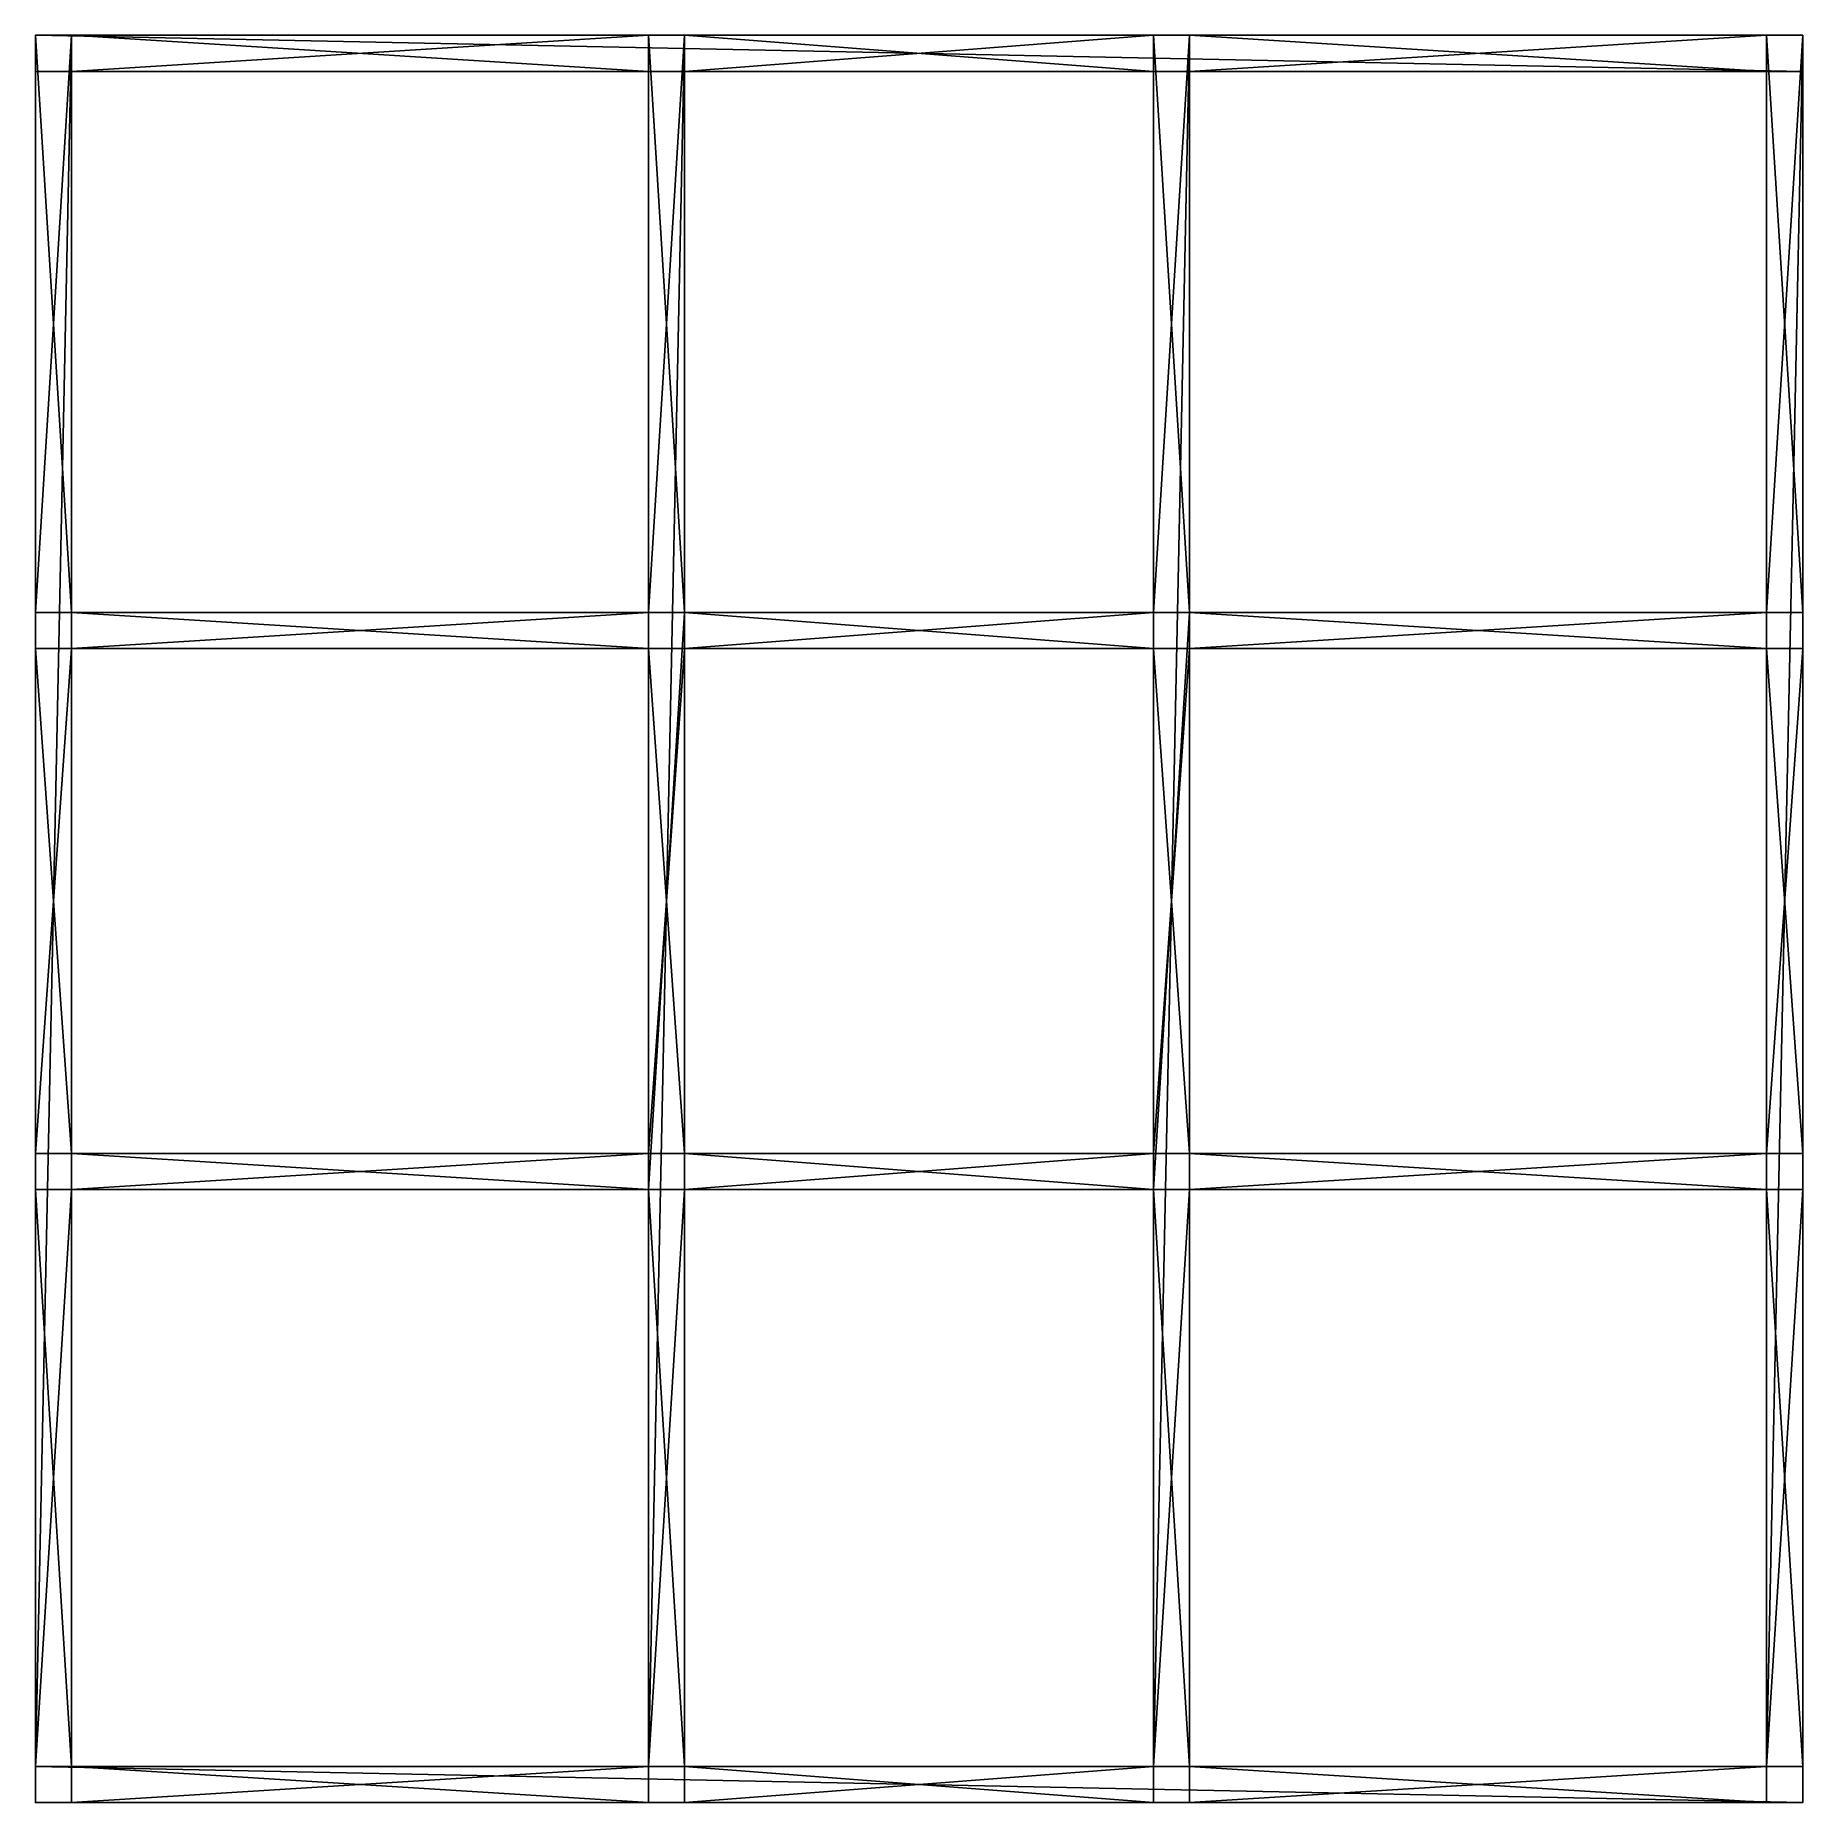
# Paper-space layout 'Layout1' of a CAD drawing. Extents: x 387.6 to 390.09, y -102.9 to -100.41.
import ezdxf

# ---------------------------------------------------------------- set-up
doc = ezdxf.new("R2010")
doc.units = 0
doc.header["$LTSCALE"] = 20
doc.layers.add('02CVC28-MAIN', color=7, linetype='CONTINUOUS')

psp = doc.layouts.get("Layout1")

# ---------------------------------------------------------------- meshes
at = {"layer": '02CVC28-MAIN', "color": 0}
mesh = psp.add_polyface(dxfattribs=at)
corners = [(387.5994, -101.9817), (387.5994, -101.9817), (387.5994, -101.2705), (387.6502, -101.9817), (387.6502, -101.9817), (387.6502, -101.2705), (387.5994, -101.2705), (387.5994, -102.8453), (387.6502, -102.8453), (387.6502, -100.4069), (387.6502, -102.0325), (388.463, -101.9817), (388.463, -102.0325), (388.463, -101.9817), (387.6502, -102.0325), (388.463, -102.0325), (387.5994, -102.0325), (387.6502, -102.0325), (387.6502, -102.8453), (387.6502, -102.0325), (387.5994, -102.0325), (387.5994, -102.8453), (387.5994, -102.8453), (387.5994, -102.0325), (387.5994, -102.0325), (387.5994, -102.8453), (387.6502, -102.0325), (387.6502, -102.0325), (387.6502, -102.8453), (387.5994, -102.8453), (387.6502, -101.9817), (387.5994, -101.9817), (387.5994, -101.2705), (387.5994, -101.9817), (387.6502, -101.9817), (387.6502, -101.2705), (387.5994, -101.2705), (388.463, -102.0325), (388.463, -102.0325), (388.463, -101.9817), (388.463, -101.9817), (387.5994, -101.9817), (387.5994, -102.0325), (387.5994, -102.0325), (387.6502, -101.9817), (387.6502, -102.0325), (387.5994, -102.0325)]
mesh.append_faces([[corners[k] for k in face] for face in [(3, 4, 5), (4, 3, 11), (13, 11, 3), (17, 19, 18), (26, 27, 28), (24, 26, 25), (34, 30, 35), (30, 34, 39), (40, 39, 34), (3, 44, 14), (45, 14, 44), (46, 43, 10), (45, 10, 43)]], dxfattribs={"vtx1": -1, "color": 0})
mesh.append_faces([[corners[k] for k in face] for face in [(0, 1, 2), (4, 0, 6), (7, 8, 9), (10, 4, 11), (11, 12, 10), (14, 10, 12), (12, 15, 14), (15, 13, 3), (3, 14, 15), (16, 17, 18), (19, 20, 21), (20, 16, 22), (23, 24, 25), (27, 23, 29), (30, 31, 32), (33, 34, 35), (31, 33, 36), (19, 17, 37), (37, 38, 19), (38, 40, 34), (34, 19, 38), (17, 30, 39), (39, 37, 17), (41, 1, 42), (42, 43, 41), (41, 0, 4), (4, 44, 41)]], dxfattribs={"vtx2": -1, "color": 0})
mesh = psp.add_polyface(dxfattribs=at)
corners = [(387.5994, -101.2197), (387.5994, -101.2197), (387.5994, -100.4069), (387.6502, -101.2197), (387.6502, -101.2197), (387.6502, -100.4069), (387.5994, -100.4069), (387.5994, -101.2705), (387.5994, -101.2705), (387.5994, -101.9817), (387.6502, -101.2705), (387.6502, -101.2705), (387.6502, -101.9817), (387.5994, -102.8453), (388.463, -101.2705), (388.463, -101.2705), (388.463, -101.2197), (388.463, -101.2197), (387.6502, -101.2197), (387.5994, -101.2197), (387.5994, -100.4069), (387.5994, -101.2197), (387.6502, -101.2197), (387.6502, -100.4069), (387.5994, -100.4069), (387.5994, -101.2197), (387.5994, -101.2197), (387.5994, -100.4069), (387.5994, -101.2705), (387.6502, -101.2705), (387.6502, -101.9817), (387.6502, -101.2705), (387.5994, -101.2705), (387.5994, -101.9817), (387.5994, -101.9817), (388.463, -101.2197), (388.463, -101.2705), (388.463, -101.2705), (388.463, -101.2197), (387.5994, -101.2197), (387.5994, -101.2705), (387.6502, -101.2197), (387.6502, -101.2705)]
mesh.append_faces([[corners[k] for k in face] for face in [(3, 4, 5), (10, 11, 12), (4, 3, 16), (17, 16, 3), (22, 18, 23), (29, 31, 30), (18, 22, 35), (38, 35, 22), (3, 41, 11), (42, 11, 41), (8, 40, 10), (42, 10, 40)]], dxfattribs={"vtx1": -1, "color": 0})
mesh.append_faces([[corners[k] for k in face] for face in [(0, 1, 2), (4, 0, 6), (7, 8, 9), (8, 10, 12), (5, 2, 13), (11, 10, 14), (14, 15, 11), (10, 4, 16), (16, 14, 10), (15, 17, 3), (3, 11, 15), (18, 19, 20), (21, 22, 23), (19, 21, 24), (25, 26, 27), (28, 29, 30), (31, 32, 33), (32, 28, 34), (29, 18, 35), (35, 36, 29), (37, 38, 22), (22, 31, 37), (31, 29, 36), (36, 37, 31), (39, 1, 7), (7, 40, 39), (39, 0, 4), (4, 41, 39)]], dxfattribs={"vtx2": -1, "color": 0})
mesh = psp.add_polyface(dxfattribs=at)
corners = [(387.5994, -100.4069), (387.5994, -100.4069), (387.5994, -101.2197), (387.6502, -100.4069), (387.6502, -100.4069), (387.6502, -101.2197), (387.6502, -100.4577), (388.463, -100.4069), (388.463, -100.4577), (388.463, -100.4069), (387.6502, -100.4577), (388.463, -100.4577), (387.5994, -100.4069), (387.6502, -100.4069), (387.6502, -101.2197), (387.6502, -100.4069), (387.5994, -100.4069), (387.5994, -101.2197), (387.5994, -101.2197), (387.5994, -100.4069), (387.5994, -100.4069), (387.5994, -101.2197), (387.6502, -100.4069), (387.6502, -100.4069), (387.6502, -101.2197), (387.6502, -101.2197), (387.5994, -101.2197), (388.463, -100.4577), (388.463, -100.4069), (387.6502, -100.4577), (388.463, -100.4069), (388.463, -100.4577), (387.6502, -100.4577), (387.6502, -100.4577), (387.6502, -100.4577), (388.463, -100.4577), (388.463, -100.4577), (388.463, -100.4069), (387.5994, -100.4577), (387.5994, -100.4577), (387.5994, -100.4069), (387.6502, -100.4577), (387.6502, -100.4069)]
mesh.append_faces([[corners[k] for k in face] for face in [(3, 4, 5), (3, 6, 7), (8, 7, 6), (6, 10, 8), (11, 8, 10), (13, 15, 14), (22, 23, 24), (25, 24, 23), (24, 21, 22), (20, 22, 21), (30, 31, 23), (32, 23, 31), (29, 32, 27), (31, 27, 32), (33, 34, 35), (36, 35, 34), (34, 15, 36), (13, 33, 37), (39, 38, 10), (41, 10, 38)]], dxfattribs={"vtx1": -1, "color": 0})
mesh.append_faces([[corners[k] for k in face] for face in [(0, 1, 2), (1, 3, 5), (4, 3, 7), (7, 9, 4), (12, 13, 14), (15, 16, 17), (16, 12, 18), (19, 20, 21), (26, 25, 23), (23, 19, 26), (27, 28, 22), (22, 29, 27), (23, 22, 28), (28, 30, 23), (15, 13, 37), (38, 39, 0), (0, 40, 38), (41, 6, 3), (3, 42, 41), (40, 0, 4), (4, 42, 40)]], dxfattribs={"vtx2": -1, "color": 0})
mesh = psp.add_polyface(dxfattribs=at)
corners = [(388.5138, -100.4577), (388.5138, -100.4577), (389.1742, -100.4577), (388.5138, -100.4069), (388.5138, -100.4069), (389.1742, -100.4069), (388.463, -100.4069), (388.5138, -101.2197), (388.463, -101.2197), (388.5138, -101.2197), (388.463, -100.4069), (388.463, -101.2197), (387.5994, -100.4069), (387.5994, -100.4577), (390.0886, -100.4577), (388.5138, -100.4069), (388.5138, -100.4577), (389.1742, -100.4069), (388.5138, -100.4577), (388.5138, -100.4069), (389.1742, -100.4577), (389.1742, -100.4577), (388.463, -100.4069), (388.463, -100.4069), (388.463, -101.2197), (388.463, -101.2197), (388.5138, -101.2197), (388.5138, -101.2197), (388.5138, -101.2197), (388.463, -101.2197), (388.5138, -100.4069), (388.463, -100.4069), (388.463, -101.2197), (388.5138, -101.2197), (388.5138, -100.4069), (388.463, -100.4069), (387.6502, -100.4069), (388.463, -100.4577), (388.463, -100.4577), (387.6502, -100.4577), (388.463, -100.4577), (388.463, -100.4577), (388.463, -100.4069), (388.5138, -100.4577), (388.5138, -100.4069), (388.463, -100.4577)]
mesh.append_faces([[corners[k] for k in face] for face in [(0, 1, 2), (4, 0, 5), (4, 3, 7), (9, 7, 3), (15, 16, 17), (18, 19, 20), (16, 18, 21), (15, 19, 26), (27, 26, 19), (28, 29, 30), (31, 30, 29), (30, 34, 28), (33, 28, 34), (22, 37, 36), (38, 23, 39), (40, 41, 6), (42, 6, 41)]], dxfattribs={"vtx1": -1, "color": 0})
mesh.append_faces([[corners[k] for k in face] for face in [(3, 4, 5), (6, 4, 7), (7, 8, 6), (10, 6, 8), (8, 11, 10), (12, 13, 14), (19, 15, 17), (22, 23, 24), (24, 25, 22), (25, 27, 19), (19, 22, 25), (23, 15, 26), (26, 24, 23), (32, 33, 34), (34, 35, 32), (35, 31, 29), (29, 32, 35), (23, 22, 36), (43, 0, 4), (4, 44, 43), (42, 10, 3), (3, 44, 42), (41, 45, 1), (1, 43, 41)]], dxfattribs={"vtx2": -1, "color": 0})
mesh = psp.add_polyface(dxfattribs=at)
corners = [(389.1742, -100.4577), (389.1742, -100.4577), (388.5138, -100.4577), (389.1742, -100.4069), (389.1742, -100.4069), (388.5138, -100.4069), (388.5138, -100.4577), (389.1742, -101.2197), (389.1742, -101.2197), (389.225, -100.4069), (389.225, -100.4069), (389.225, -101.2197), (389.225, -101.2197), (390.0886, -100.4577), (390.0886, -100.4069), (387.5994, -100.4069), (389.1742, -100.4577), (389.1742, -100.4069), (388.5138, -100.4577), (389.1742, -100.4069), (389.1742, -100.4577), (388.5138, -100.4069), (388.5138, -100.4577), (389.1742, -101.2197), (389.1742, -101.2197), (388.5138, -101.2197), (389.225, -100.4069), (389.225, -101.2197), (389.225, -101.2197), (389.225, -100.4069), (389.1742, -100.4069), (389.1742, -100.4069), (389.1742, -101.2197), (389.1742, -101.2197), (389.225, -100.4069), (389.225, -100.4069), (389.225, -101.2197), (389.225, -101.2197), (389.1742, -101.2197), (389.225, -101.2197), (389.1742, -100.4577), (389.225, -100.4577), (389.225, -100.4577), (389.1742, -100.4069), (389.225, -100.4069), (389.225, -100.4577)]
mesh.append_faces([[corners[k] for k in face] for face in [(0, 1, 2), (1, 3, 6), (9, 10, 11), (12, 11, 10), (16, 17, 18), (19, 20, 21), (20, 16, 22), (23, 24, 25), (26, 29, 27), (28, 27, 29), (34, 35, 36), (37, 36, 35), (36, 32, 34), (31, 34, 32), (1, 40, 3), (43, 3, 40)]], dxfattribs={"vtx1": -1, "color": 0})
mesh.append_faces([[corners[k] for k in face] for face in [(3, 4, 5), (4, 3, 7), (7, 8, 4), (3, 9, 11), (11, 7, 3), (13, 14, 15), (17, 19, 21), (17, 26, 27), (27, 24, 17), (23, 28, 29), (29, 19, 23), (19, 17, 24), (24, 23, 19), (30, 31, 32), (32, 33, 30), (33, 37, 35), (35, 30, 33), (38, 8, 12), (12, 39, 38), (40, 0, 41), (41, 42, 40), (43, 4, 10), (10, 44, 43), (42, 45, 9), (9, 44, 42)]], dxfattribs={"vtx2": -1, "color": 0})
mesh = psp.add_polyface(dxfattribs=at)
corners = [(388.5138, -101.9817), (388.5138, -102.0325), (389.1742, -102.0325), (388.5138, -102.0325), (388.5138, -101.9817), (389.1742, -101.9817), (389.1742, -102.0325), (388.463, -101.9817), (388.463, -101.9817), (388.463, -101.2705), (388.5138, -101.2705), (388.463, -101.2705), (388.463, -102.0325), (388.5138, -101.2197), (388.5138, -101.9817), (388.5138, -102.0325), (389.1742, -102.0325), (388.5138, -102.0325), (389.1742, -102.0325), (388.5138, -101.9817), (389.1742, -101.9817), (388.463, -102.8453), (388.5138, -102.8453), (388.5138, -100.4069), (388.463, -101.9817), (388.463, -101.2705), (388.5138, -101.2705), (388.463, -101.9817), (388.463, -101.2705), (388.463, -102.0325), (388.5138, -102.0325), (388.5138, -101.9817), (389.1742, -101.9817), (388.5138, -101.9817), (388.5138, -102.0325), (389.1742, -102.0325), (389.1742, -102.0325), (388.463, -102.0325), (388.463, -102.0325), (388.463, -102.8453), (388.463, -101.9817), (388.463, -101.9817), (388.463, -101.2705), (388.5138, -101.2705), (388.463, -101.2705), (388.463, -102.0325), (388.463, -102.0325), (388.463, -101.9817), (388.5138, -102.0325), (388.5138, -101.9817)]
mesh.append_faces([[corners[k] for k in face] for face in [(4, 0, 5), (0, 4, 10), (19, 14, 20), (14, 19, 26), (14, 4, 15), (3, 15, 4), (15, 1, 29), (12, 29, 1), (31, 33, 32), (33, 31, 43), (17, 48, 19), (49, 19, 48), (29, 45, 15), (48, 15, 45)]], dxfattribs={"vtx1": -1, "color": 0})
mesh.append_faces([[corners[k] for k in face] for face in [(0, 1, 2), (3, 4, 5), (1, 3, 6), (7, 8, 9), (4, 7, 11), (12, 1, 13), (14, 15, 16), (15, 17, 18), (17, 19, 20), (21, 22, 23), (19, 24, 25), (24, 27, 28), (27, 7, 4), (4, 14, 27), (29, 12, 8), (8, 27, 29), (30, 31, 32), (33, 34, 35), (34, 30, 36), (37, 38, 39), (40, 41, 42), (41, 33, 43), (31, 40, 44), (45, 46, 24), (24, 47, 45), (47, 27, 14), (14, 49, 47)]], dxfattribs={"vtx2": -1, "color": 0})
mesh = psp.add_polyface(dxfattribs=at)
corners = [(388.5138, -101.2197), (388.5138, -101.2705), (389.1742, -101.2705), (388.5138, -101.2705), (388.5138, -101.2197), (389.1742, -101.2197), (389.1742, -101.2705), (388.463, -101.2705), (388.463, -101.2705), (388.463, -101.9817), (388.5138, -101.9817), (388.463, -101.2197), (388.463, -102.0325), (388.5138, -101.2197), (388.5138, -101.2705), (389.1742, -101.2705), (388.5138, -101.2705), (388.5138, -101.2197), (389.1742, -101.2197), (389.1742, -101.2705), (388.5138, -100.4069), (388.463, -100.4069), (388.463, -102.8453), (388.463, -101.2705), (388.5138, -101.9817), (388.463, -101.2705), (388.463, -101.9817), (388.463, -101.2197), (388.5138, -101.2705), (388.5138, -101.2705), (389.1742, -101.2705), (388.5138, -101.2197), (388.5138, -101.2197), (389.1742, -101.2197), (389.1742, -101.2705), (388.463, -101.2705), (388.463, -101.2705), (388.463, -101.9817), (388.5138, -101.9817), (388.463, -101.9817), (388.463, -101.2705), (388.5138, -101.2705), (388.463, -101.2197), (388.5138, -101.2197), (388.463, -101.2197)]
mesh.append_faces([[corners[k] for k in face] for face in [(4, 0, 5), (3, 1, 10), (17, 13, 18), (16, 14, 24), (11, 27, 7), (25, 7, 27), (8, 25, 3), (14, 3, 25), (31, 32, 33), (29, 28, 38), (25, 40, 14), (41, 14, 40), (16, 41, 17), (43, 17, 41)]], dxfattribs={"vtx1": -1, "color": 0})
mesh.append_faces([[corners[k] for k in face] for face in [(0, 1, 2), (3, 4, 5), (1, 3, 6), (7, 8, 9), (8, 3, 10), (0, 11, 12), (13, 14, 15), (16, 17, 18), (14, 16, 19), (20, 21, 22), (23, 16, 24), (25, 23, 26), (0, 13, 27), (27, 11, 0), (3, 14, 13), (13, 4, 3), (28, 29, 30), (32, 28, 34), (29, 31, 33), (35, 36, 37), (28, 35, 39), (36, 29, 38), (42, 27, 13), (13, 43, 42), (40, 23, 44), (44, 42, 40)]], dxfattribs={"vtx2": -1, "color": 0})
mesh = psp.add_polyface(dxfattribs=at)
corners = [(389.1742, -102.0325), (389.1742, -101.9817), (388.5138, -101.9817), (389.1742, -101.9817), (389.1742, -102.0325), (388.5138, -102.0325), (388.5138, -102.0325), (389.225, -102.0325), (389.225, -101.2197), (389.225, -101.9817), (389.1742, -101.2705), (389.225, -101.9817), (389.225, -101.2705), (389.1742, -101.2705), (389.1742, -102.0325), (389.1742, -101.9817), (388.5138, -101.9817), (389.1742, -102.0325), (388.5138, -102.0325), (389.1742, -101.9817), (388.5138, -102.0325), (389.1742, -101.2705), (389.225, -101.9817), (389.225, -101.9817), (389.225, -101.2705), (389.1742, -101.2705), (389.1742, -102.8453), (389.225, -102.8453), (389.225, -100.4069), (389.225, -102.0325), (389.1742, -101.9817), (389.1742, -102.0325), (388.5138, -102.0325), (389.1742, -102.0325), (389.1742, -101.9817), (388.5138, -101.9817), (388.5138, -102.0325), (389.1742, -102.8453), (389.1742, -102.0325), (389.1742, -102.0325), (389.1742, -102.8453), (389.225, -102.0325), (389.1742, -102.8453), (389.225, -102.0325), (389.225, -101.9817), (389.1742, -101.2705), (389.225, -101.9817), (389.225, -101.2705), (389.1742, -101.2705), (389.1742, -102.0325), (389.225, -102.0325), (389.1742, -101.9817), (389.225, -101.9817)]
mesh.append_faces([[corners[k] for k in face] for face in [(1, 3, 2), (11, 9, 12), (15, 19, 16), (22, 23, 24), (9, 22, 3), (15, 3, 22), (7, 29, 11), (34, 30, 35), (39, 43, 40), (14, 49, 29), (50, 29, 49)]], dxfattribs={"vtx1": -1, "color": 0})
mesh.append_faces([[corners[k] for k in face] for face in [(0, 1, 2), (3, 4, 5), (4, 0, 6), (0, 7, 8), (9, 3, 10), (3, 1, 13), (14, 15, 16), (17, 14, 18), (19, 17, 20), (19, 15, 21), (23, 19, 25), (26, 27, 28), (3, 15, 14), (14, 4, 3), (0, 14, 29), (29, 7, 0), (30, 31, 32), (33, 34, 35), (31, 33, 36), (33, 31, 37), (38, 39, 40), (41, 38, 42), (44, 30, 45), (34, 46, 47), (30, 34, 48), (51, 15, 22), (22, 52, 51), (49, 17, 19), (19, 51, 49)]], dxfattribs={"vtx2": -1, "color": 0})
mesh = psp.add_polyface(dxfattribs=at)
corners = [(389.1742, -101.2705), (389.1742, -101.2197), (388.5138, -101.2197), (389.1742, -101.2197), (389.1742, -101.2705), (388.5138, -101.2705), (388.5138, -101.2705), (389.225, -101.2197), (389.1742, -102.0325), (389.225, -101.2705), (389.225, -101.9817), (389.225, -101.2705), (389.1742, -101.9817), (389.1742, -101.2705), (389.1742, -101.2197), (388.5138, -101.2197), (389.1742, -101.2197), (389.1742, -101.2705), (388.5138, -101.2705), (388.5138, -101.2705), (389.225, -101.2197), (389.225, -101.2705), (390.0378, -101.2705), (389.225, -101.2705), (389.225, -101.2197), (390.0378, -101.2197), (389.1742, -101.9817), (389.225, -101.9817), (389.225, -100.4069), (389.1742, -100.4069), (389.1742, -102.8453), (389.1742, -101.2705), (389.1742, -101.2705), (388.5138, -101.2705), (389.1742, -101.2197), (388.5138, -101.2197), (389.1742, -101.2197), (388.5138, -101.2705), (389.225, -101.2705), (389.225, -101.9817), (389.225, -101.2705), (389.1742, -101.9817), (389.1742, -101.9817), (389.225, -101.2705), (389.225, -101.2197), (389.1742, -101.2705), (389.1742, -101.2197)]
mesh.append_faces([[corners[k] for k in face] for face in [(1, 3, 2), (9, 11, 10), (14, 16, 15), (24, 20, 25), (23, 21, 27), (14, 1, 20), (7, 20, 1), (13, 4, 14), (3, 14, 4), (38, 40, 39), (23, 43, 24), (44, 24, 43), (13, 45, 21), (43, 21, 45)]], dxfattribs={"vtx1": -1, "color": 0})
mesh.append_faces([[corners[k] for k in face] for face in [(0, 1, 2), (3, 4, 5), (4, 0, 6), (7, 1, 8), (4, 9, 10), (0, 4, 12), (13, 14, 15), (16, 17, 18), (17, 13, 19), (20, 21, 22), (23, 24, 25), (13, 17, 26), (17, 23, 27), (28, 29, 30), (20, 7, 11), (11, 21, 20), (21, 9, 4), (4, 13, 21), (31, 32, 33), (32, 34, 35), (36, 31, 37), (31, 38, 39), (40, 32, 41), (32, 31, 42), (45, 17, 16), (16, 46, 45)]], dxfattribs={"vtx2": -1, "color": 0})
mesh = psp.add_polyface(dxfattribs=at)
corners = [(390.0378, -102.0325), (390.0378, -101.9817), (389.225, -101.9817), (389.225, -102.0325), (389.225, -102.0325), (390.0378, -102.0325), (389.225, -101.9817), (390.0378, -101.9817), (390.0378, -102.8453), (390.0886, -102.8453), (390.0886, -100.4069), (390.0886, -101.9817), (390.0378, -101.2705), (390.0886, -101.9817), (390.0886, -101.2705), (390.0378, -101.2705), (389.225, -101.9817), (389.225, -102.0325), (389.225, -101.9817), (390.0378, -101.9817), (390.0378, -102.0325), (390.0378, -102.0325), (390.0378, -101.9817), (389.225, -101.9817), (389.225, -102.0325), (390.0378, -102.0325), (390.0886, -102.0325), (390.0378, -102.8453), (390.0886, -102.0325), (390.0378, -102.0325), (390.0378, -102.8453), (390.0886, -102.8453), (389.225, -102.0325), (389.225, -102.0325), (389.225, -102.8453), (390.0378, -101.2705), (390.0886, -101.9817), (390.0886, -101.9817), (390.0886, -101.2705), (390.0378, -101.2705), (389.225, -101.2705), (389.225, -102.0325), (389.225, -101.9817), (390.0378, -102.0325), (390.0886, -102.0325), (390.0886, -102.0325), (390.0378, -101.9817), (390.0886, -101.9817), (390.0886, -102.0325)]
mesh.append_faces([[corners[k] for k in face] for face in [(6, 2, 7), (1, 7, 2), (13, 11, 14), (2, 16, 3), (18, 23, 19), (22, 19, 23), (25, 26, 27), (26, 28, 31), (32, 33, 34), (36, 37, 38), (23, 18, 40), (4, 41, 6), (42, 6, 41), (5, 43, 44), (45, 44, 43)]], dxfattribs={"vtx1": -1, "color": 0})
mesh.append_faces([[corners[k] for k in face] for face in [(0, 1, 2), (2, 3, 0), (3, 4, 5), (5, 0, 3), (4, 6, 7), (7, 5, 4), (8, 9, 10), (11, 7, 12), (7, 1, 15), (17, 18, 19), (19, 20, 17), (21, 22, 23), (23, 24, 21), (24, 17, 20), (20, 21, 24), (28, 29, 30), (29, 25, 27), (19, 22, 35), (22, 36, 38), (37, 19, 39), (46, 7, 11), (11, 47, 46), (47, 13, 48), (48, 45, 47), (46, 1, 0), (0, 43, 46)]], dxfattribs={"vtx2": -1, "color": 0})
mesh = psp.add_polyface(dxfattribs=at)
corners = [(390.0886, -101.2197), (390.0378, -101.2197), (390.0378, -100.4069), (390.0886, -101.2197), (390.0886, -100.4069), (390.0378, -101.2197), (390.0378, -100.4069), (390.0378, -101.2705), (389.225, -101.2197), (390.0378, -101.2705), (389.225, -101.2705), (389.225, -101.2705), (390.0378, -102.8453), (390.0886, -101.2705), (390.0886, -101.9817), (390.0886, -101.2705), (390.0378, -101.9817), (390.0378, -101.2197), (390.0378, -101.2197), (390.0378, -100.4069), (390.0886, -101.2197), (390.0886, -101.2197), (390.0886, -100.4069), (390.0378, -100.4069), (389.225, -101.2705), (389.225, -101.2705), (390.0378, -101.2705), (390.0378, -101.2705), (389.225, -101.2197), (389.225, -101.2197), (390.0886, -101.2197), (390.0378, -101.2197), (390.0886, -100.4069), (390.0378, -101.2197), (390.0886, -101.2197), (390.0886, -100.4069), (390.0378, -100.4069), (390.0378, -101.9817), (390.0886, -101.2705), (390.0886, -101.2705), (390.0886, -101.9817), (390.0378, -101.9817), (390.0378, -101.2197), (390.0886, -101.2197), (390.0378, -101.2705), (390.0886, -101.2705)]
mesh.append_faces([[corners[k] for k in face] for face in [(3, 0, 4), (5, 1, 8), (13, 15, 14), (20, 21, 22), (28, 29, 17), (18, 17, 29), (30, 31, 32), (34, 30, 35), (38, 39, 40), (9, 44, 13), (45, 13, 44)]], dxfattribs={"vtx1": -1, "color": 0})
mesh.append_faces([[corners[k] for k in face] for face in [(0, 1, 2), (1, 5, 6), (7, 5, 8), (1, 9, 10), (11, 10, 9), (9, 7, 11), (4, 6, 12), (9, 13, 14), (7, 9, 16), (17, 18, 19), (18, 20, 22), (21, 17, 23), (24, 25, 26), (26, 27, 24), (27, 18, 29), (29, 24, 27), (25, 28, 17), (17, 26, 25), (33, 34, 35), (31, 33, 36), (27, 26, 37), (39, 27, 41), (26, 38, 40), (42, 1, 0), (0, 43, 42), (43, 3, 15), (15, 45, 43), (42, 5, 7), (7, 44, 42)]], dxfattribs={"vtx2": -1, "color": 0})
mesh = psp.add_polyface(dxfattribs=at)
corners = [(390.0378, -100.4069), (390.0886, -100.4069), (390.0886, -101.2197), (390.0886, -100.4069), (390.0378, -100.4069), (390.0378, -101.2197), (389.225, -100.4577), (389.225, -100.4577), (390.0378, -100.4577), (390.0378, -100.4577), (389.225, -100.4069), (389.225, -100.4069), (390.0378, -100.4069), (390.0378, -100.4069), (390.0378, -101.2197), (390.0886, -100.4069), (390.0886, -100.4069), (390.0886, -101.2197), (390.0378, -101.2197), (389.225, -100.4069), (389.225, -100.4577), (390.0378, -100.4577), (390.0378, -100.4577), (389.225, -100.4069), (389.225, -100.4577), (390.0378, -100.4069), (390.0886, -100.4069), (390.0378, -101.2197), (390.0886, -100.4069), (390.0378, -100.4069), (390.0378, -101.2197), (390.0886, -101.2197), (389.225, -100.4577), (389.225, -100.4577), (390.0378, -100.4577), (390.0378, -100.4577), (389.225, -100.4069), (389.225, -100.4069), (390.0378, -100.4577), (390.0886, -100.4577), (390.0886, -100.4577), (390.0886, -100.4069), (390.0378, -100.4069)]
mesh.append_faces([[corners[k] for k in face] for face in [(1, 3, 2), (6, 7, 8), (9, 8, 7), (11, 6, 0), (8, 0, 6), (15, 16, 17), (19, 20, 13), (21, 13, 20), (12, 22, 23), (24, 23, 22), (20, 24, 21), (22, 21, 24), (25, 26, 27), (26, 28, 31), (32, 33, 34), (35, 34, 33), (29, 35, 36), (33, 36, 35), (9, 38, 39), (40, 39, 38), (39, 40, 3), (41, 3, 40), (8, 38, 0), (42, 0, 38)]], dxfattribs={"vtx1": -1, "color": 0})
mesh.append_faces([[corners[k] for k in face] for face in [(0, 1, 2), (4, 0, 5), (10, 11, 0), (0, 4, 10), (12, 13, 14), (16, 12, 18), (13, 15, 17), (23, 19, 13), (13, 12, 23), (28, 29, 30), (29, 25, 27), (36, 37, 25), (25, 29, 36), (34, 25, 37), (37, 32, 34), (42, 4, 3), (3, 41, 42)]], dxfattribs={"vtx2": -1, "color": 0})
mesh = psp.add_polyface(dxfattribs=at)
corners = [(387.5994, -102.0325), (387.5994, -102.0325), (387.5994, -102.8453), (387.5994, -102.8453), (387.6502, -102.0325), (387.6502, -102.0325), (387.6502, -102.8453), (387.6502, -102.8453), (387.6502, -102.8961), (387.6502, -102.8961), (388.463, -102.8961), (388.463, -102.8961), (388.463, -102.8453), (388.463, -102.8453), (387.6502, -102.8453), (387.5994, -102.8453), (387.5994, -102.0325), (387.5994, -102.8453), (387.6502, -102.8453), (387.6502, -102.0325), (387.5994, -102.0325), (387.5994, -102.8453), (387.5994, -102.8453), (387.5994, -102.0325), (387.6502, -102.8453), (387.6502, -102.8453), (387.6502, -102.0325), (387.6502, -102.0325), (387.6502, -102.8961), (387.6502, -102.8961), (388.463, -102.8961), (388.463, -102.8961), (388.463, -102.8453), (388.463, -102.8453), (387.6502, -102.8961), (388.463, -102.8453), (387.6502, -102.8961), (388.463, -102.8961), (388.463, -102.8961), (387.5994, -102.8961), (387.5994, -102.8961), (387.6502, -102.8961), (387.5994, -102.8453), (387.6502, -102.8453)]
mesh.append_faces([[corners[k] for k in face] for face in [(4, 5, 6), (7, 6, 5), (6, 7, 12), (13, 12, 7), (18, 14, 19), (24, 25, 26), (25, 21, 27), (25, 24, 32), (33, 32, 24), (32, 30, 25), (29, 25, 30), (14, 18, 35), (3, 42, 7), (43, 7, 42), (9, 41, 6), (43, 6, 41), (40, 39, 3), (42, 3, 39)]], dxfattribs={"vtx1": -1, "color": 0})
mesh.append_faces([[corners[k] for k in face] for face in [(0, 1, 2), (2, 3, 0), (1, 4, 6), (6, 2, 1), (8, 9, 10), (10, 11, 8), (9, 6, 12), (12, 10, 9), (14, 15, 16), (17, 18, 19), (15, 17, 20), (21, 22, 23), (22, 24, 26), (28, 29, 30), (30, 31, 28), (31, 33, 24), (24, 28, 31), (34, 14, 35), (18, 36, 37), (36, 34, 38), (39, 40, 8), (8, 41, 39)]], dxfattribs={"vtx2": -1, "color": 0})
mesh = psp.add_polyface(dxfattribs=at)
corners = [(388.5138, -102.8961), (388.5138, -102.8453), (389.1742, -102.8453), (388.5138, -102.8453), (388.5138, -102.8961), (389.1742, -102.8961), (388.463, -102.0325), (388.5138, -102.0325), (388.463, -102.8453), (388.5138, -102.0325), (388.463, -102.0325), (388.463, -102.8453), (387.5994, -102.8961), (387.5994, -102.8453), (390.0886, -102.8961), (388.5138, -102.8961), (388.5138, -102.8961), (389.1742, -102.8961), (388.5138, -102.8453), (388.5138, -102.8453), (389.1742, -102.8453), (389.1742, -102.8961), (388.463, -102.0325), (388.463, -102.0325), (388.463, -102.8453), (388.463, -102.8453), (388.5138, -102.0325), (388.5138, -102.0325), (388.5138, -102.8453), (388.463, -102.8453), (388.5138, -102.0325), (388.463, -102.0325), (388.463, -102.8453), (388.5138, -102.8453), (388.5138, -102.0325), (388.463, -102.0325), (388.463, -102.8961), (387.6502, -102.8961), (388.463, -102.8961), (387.6502, -102.8453), (387.6502, -102.8961), (388.463, -102.8961), (388.463, -102.8961), (388.5138, -102.8961), (388.463, -102.8453), (388.5138, -102.8453), (388.463, -102.8961)]
mesh.append_faces([[corners[k] for k in face] for face in [(1, 3, 2), (7, 9, 1), (3, 1, 9), (12, 13, 14), (18, 19, 20), (26, 27, 18), (19, 18, 27), (28, 29, 30), (31, 30, 29), (30, 34, 28), (33, 28, 34), (25, 24, 39), (11, 44, 3), (45, 3, 44), (0, 43, 1), (45, 1, 43)]], dxfattribs={"vtx1": -1, "color": 0})
mesh.append_faces([[corners[k] for k in face] for face in [(0, 1, 2), (4, 0, 5), (6, 7, 1), (1, 8, 6), (10, 6, 8), (8, 11, 10), (15, 16, 17), (19, 15, 21), (16, 18, 20), (22, 23, 24), (24, 25, 22), (25, 19, 27), (27, 22, 25), (23, 26, 18), (18, 24, 23), (32, 33, 34), (34, 35, 32), (29, 32, 35), (24, 36, 37), (38, 25, 39), (36, 38, 40), (41, 42, 4), (4, 43, 41), (41, 46, 8), (8, 44, 41)]], dxfattribs={"vtx2": -1, "color": 0})
mesh = psp.add_polyface(dxfattribs=at)
corners = [(389.1742, -102.8453), (389.1742, -102.8961), (388.5138, -102.8961), (389.1742, -102.8453), (388.5138, -102.8453), (389.1742, -102.8961), (388.5138, -102.8961), (389.1742, -102.0325), (389.1742, -102.0325), (389.225, -102.0325), (389.225, -102.0325), (389.225, -102.8453), (389.225, -102.8453), (389.225, -102.8961), (390.0378, -102.8453), (389.225, -102.8961), (390.0378, -102.8961), (390.0886, -102.8453), (390.0886, -102.8961), (387.5994, -102.8453), (389.1742, -102.8961), (389.1742, -102.8961), (388.5138, -102.8961), (389.1742, -102.8453), (389.1742, -102.8453), (388.5138, -102.8453), (388.5138, -102.8961), (389.1742, -102.0325), (389.225, -102.0325), (389.225, -102.8453), (389.225, -102.8453), (389.225, -102.0325), (389.1742, -102.0325), (389.225, -102.8961), (389.225, -102.8961), (390.0378, -102.8961), (390.0378, -102.8453), (390.0378, -102.8961), (389.1742, -102.8453), (389.1742, -102.8453), (389.1742, -102.0325), (389.225, -102.8453), (389.225, -102.8453), (389.225, -102.0325), (389.225, -102.0325), (389.225, -102.8961), (389.225, -102.8453), (389.1742, -102.8961), (389.1742, -102.8453)]
mesh.append_faces([[corners[k] for k in face] for face in [(3, 0, 4), (9, 10, 11), (12, 11, 10), (11, 12, 14), (17, 18, 19), (23, 24, 25), (28, 31, 29), (30, 29, 31), (29, 30, 36), (41, 42, 43), (42, 38, 44), (13, 45, 11), (46, 11, 45), (3, 48, 12), (46, 12, 48)]], dxfattribs={"vtx1": -1, "color": 0})
mesh.append_faces([[corners[k] for k in face] for face in [(0, 1, 2), (1, 5, 6), (7, 8, 0), (0, 3, 7), (8, 9, 11), (11, 0, 8), (13, 11, 14), (15, 13, 16), (20, 21, 22), (21, 23, 25), (24, 20, 26), (27, 28, 29), (29, 24, 27), (23, 30, 31), (31, 32, 23), (24, 23, 32), (33, 34, 35), (30, 33, 37), (34, 29, 36), (38, 39, 40), (39, 41, 43), (47, 1, 0), (0, 48, 47), (47, 5, 15), (15, 45, 47)]], dxfattribs={"vtx2": -1, "color": 0})
mesh = psp.add_polyface(dxfattribs=at)
corners = [(390.0378, -102.0325), (390.0886, -102.0325), (390.0886, -102.8453), (390.0378, -102.8453), (390.0886, -102.0325), (390.0886, -102.8453), (390.0378, -102.0325), (390.0378, -102.8453), (390.0378, -102.8961), (389.225, -102.8961), (389.225, -102.8453), (390.0378, -102.8961), (389.225, -102.8961), (390.0378, -102.0325), (390.0378, -102.0325), (390.0378, -102.8453), (390.0378, -102.8453), (390.0886, -102.0325), (390.0886, -102.0325), (390.0886, -102.8453), (390.0886, -102.8453), (390.0378, -102.8961), (390.0378, -102.8961), (389.225, -102.8961), (389.225, -102.8453), (389.225, -102.8961), (390.0886, -102.8453), (390.0378, -102.8453), (390.0886, -102.0325), (390.0378, -102.8453), (390.0886, -102.8453), (390.0886, -102.0325), (390.0378, -102.0325), (390.0378, -102.8961), (389.225, -102.8453), (389.225, -102.8961), (390.0378, -102.8961), (389.225, -102.8453), (389.225, -102.8961), (390.0378, -102.8961), (390.0378, -102.8453), (390.0886, -102.8453), (390.0886, -102.8961), (390.0886, -102.8961)]
mesh.append_faces([[corners[k] for k in face] for face in [(1, 4, 2), (5, 2, 4), (7, 3, 10), (17, 18, 19), (20, 19, 18), (16, 15, 24), (26, 27, 28), (30, 26, 31), (27, 33, 34), (35, 34, 33), (34, 37, 27), (29, 27, 37), (7, 40, 5), (41, 5, 40)]], dxfattribs={"vtx1": -1, "color": 0})
mesh.append_faces([[corners[k] for k in face] for face in [(0, 1, 2), (2, 3, 0), (6, 0, 3), (3, 7, 6), (3, 8, 9), (8, 11, 12), (13, 14, 15), (15, 16, 13), (16, 20, 18), (18, 13, 16), (14, 17, 19), (19, 15, 14), (21, 22, 23), (22, 16, 24), (15, 21, 25), (29, 30, 31), (27, 29, 32), (36, 29, 37), (37, 38, 36), (38, 35, 33), (33, 36, 38), (39, 8, 3), (3, 40, 39), (42, 43, 5), (5, 41, 42), (39, 11, 43), (43, 42, 39)]], dxfattribs={"vtx2": -1, "color": 0})

doc.saveas('drawing.dxf')
